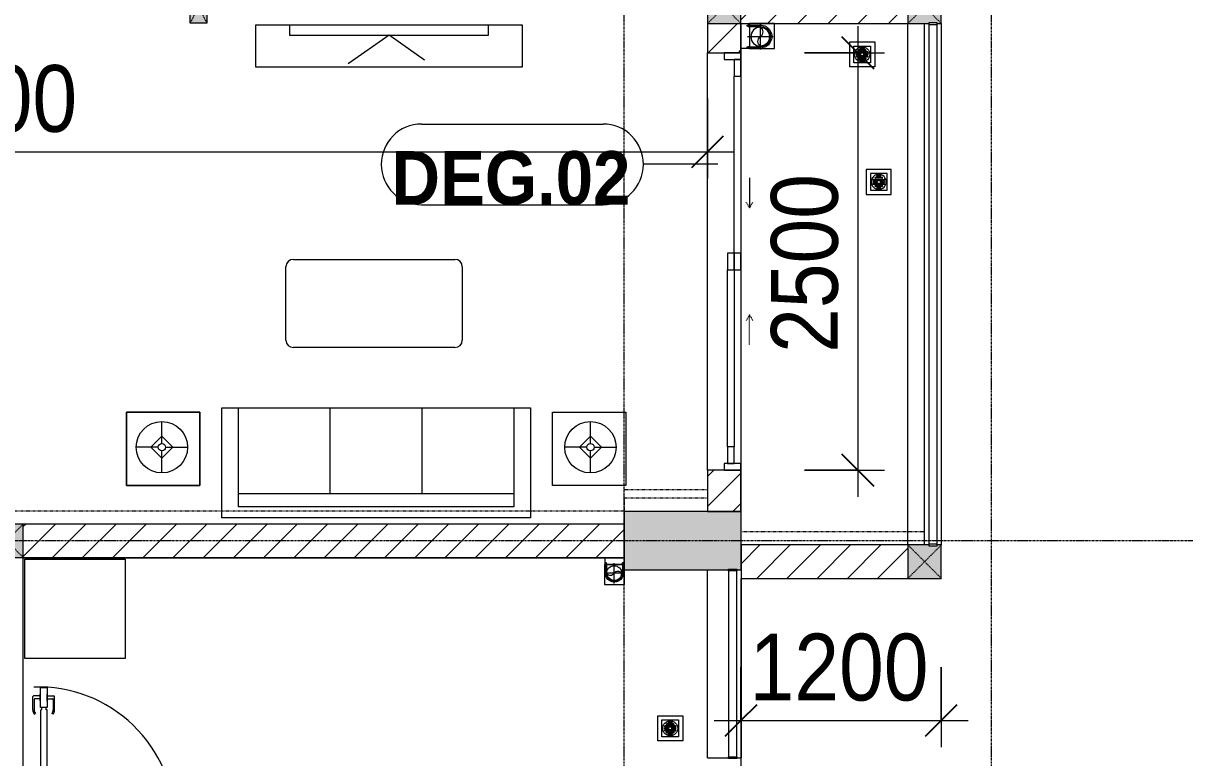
# Model space of a CAD drawing. Header units: millimetres. Extents: x 1591 to 240306, y -15958 to 82755.
# Drawn here: x 60154 to 67112, y 60437 to 64837 of the extents above; entities that cross this region are included whole.
import ezdxf

# ---------------------------------------------------------------- set-up
doc = ezdxf.new("R2010")
doc.units = ezdxf.units.MM
for name, pattern in [('Dash', [6, 3, -3]), ('Dash 1_8_', [6.35, 3.175, -3.175]), ('Grid Line', [22.225, 12.7, -3.175, 3.175, -3.175]), ('IMPORT-CENTER _2_', [40.64, 25.4, -5.08, 5.08, -5.08])]:
    doc.linetypes.add(name, pattern=pattern)
for name, color, linetype, lineweight in [('0-1', 7, 'Continuous', 5), ('A-ANNO-DIMS', 211, 'Continuous', 9), ('A-ANNO-DIMS-160', 211, 'Continuous', 9), ('A-AREA', 32, 'Dash 1_8_', 9), ('A-DETL-GENF-1', 9, 'Continuous', 9), ('A-DOOR', 31, 'Continuous', 9), ('A-DOOR-1', 254, 'Continuous', 9), ('A-DOOR-2', 9, 'Continuous', 9), ('A-DOOR-FRAM', 31, 'Continuous', 9), ('A-DOOR-HDLN', 31, 'Dash', 9), ('A-DOOR-IDEN', 31, 'Continuous', 9), ('A-FLOR-1', 250, 'Continuous', 9), ('A-FLOR-2', 9, 'Continuous', 9), ('A-FLOR-HRAL', 11, 'Continuous', 9), ('A-FLOR-HRAL-1', 254, 'Continuous', 9), ('A-FLOR-HRAL-2', 9, 'Continuous', 9), ('A-WALL', 113, 'Continuous', 9), ('A-WALL-2', 9, 'Continuous', 9), ('A-WALL-3', 113, 'Continuous', 18), ('A-WALL-PATT-2', 111, 'Continuous', 9), ('G-IMPT-1', 254, 'Continuous', 9), ('G-IMPT-2', 8, 'IMPORT-CENTER _2_', 9), ('G-IMPT-3', 8, 'Continuous', 9), ('I-FURN', 30, 'Continuous', 9), ('I-FURN-1', 254, 'Continuous', 9), ('M-EQPM', 50, 'Continuous', 9), ('M-EQPM-1', 254, 'Continuous', 9), ('S-COLS', 52, 'Continuous', 9), ('S-COLS-1', 52, 'Continuous', 5), ('S-COLS-2', 7, 'Continuous', 18), ('S-COLS-3', 254, 'Continuous', 9), ('S-COLS-4', 253, 'Continuous', 18), ('S-COLS-5', 52, 'Continuous', 18), ('S-COLS-HDLN', 52, 'Dash', 9), ('S-COLS-HDLN-1', 9, 'Dash', 9), ('S-GRID-1', 1, 'Grid Line', 9)]:
    doc.layers.add(name, color=color, linetype=linetype, lineweight=lineweight)
doc.styles.add('Arial_B_3', font='arialbd_0.ttf', dxfattribs={"width": 0.9, "height": 320})
doc.styles.add('UTM Avo', font='UTM Avo.ttf', dxfattribs={"width": 0.9, "height": 400})
doc.dimstyles.new('1_Dim_chi_tiet_2_5', dxfattribs={"dimscale": 304.8, "dimtxt": 399.720379, "dimasz": 0.629921, "dimexe": 0.524934, "dimexo": 0.0625, "dimgap": 0.052493, "dimtad": 1, "dimdec": 0, "dimrnd": 5, "dimzin": 0, "dimdsep": 46, "dimtxsty": 'UTM Avo', "dimblk1": 'OBLIQUE', "dimblk2": 'OBLIQUE', "dimsah": 1, "dimcen": 0.09, "dimdle": 0.524934, "dimazin": 0, "dimtfac": 1, "dimtdec": 4, "dimtix": 1, "dimtmove": 0, "dimatfit": 3, "dimfxl": 1.049869, "dimfxlon": 1, "dimtvp": 1, "dimtolj": 1, "dimtzin": 0, "dimarcsym": 2})
doc.dimstyles.new('1_Dim_chi_tiet_2_5_1', dxfattribs={"dimscale": 304.8, "dimtxt": 399.720379, "dimasz": 0.629921, "dimexe": 0.524934, "dimexo": 0.0625, "dimgap": 0.052493, "dimtad": 1, "dimdec": 0, "dimrnd": 5, "dimzin": 0, "dimdsep": 46, "dimtxsty": 'UTM Avo', "dimblk1": 'OBLIQUE', "dimblk2": 'OBLIQUE', "dimsah": 1, "dimcen": 0.09, "dimdle": 0.524934, "dimazin": 0, "dimtfac": 1, "dimtdec": 4, "dimtix": 1, "dimtmove": 0, "dimatfit": 3, "dimfxl": 1.049869, "dimfxlon": 1, "dimtvp": 1, "dimtolj": 1, "dimtzin": 0, "dimarcsym": 2})
pattern_1 = [(45, (11001.35, 0), (-90.50967, 90.50967), [])]

# ---------------------------------------------------------------- blocks, each defined once
blk = doc.blocks.new('NCV_TKTC_KET CAU_rvt-1-TKCS_MB TẦNG 3-4')
at = {"layer": 'S-COLS-1'}
blk.add_hatch(color=256, dxfattribs=at).paths.add_polyline_path([(53427.6, 61561.9), (53452.6, 61561.9), (53452.6, 61911.9), (52752.6, 61911.9), (52752.6, 61561.9), (53377.6, 61561.9), (53377.6, 61566.9), (53427.6, 61566.9)])
at = {"layer": 'A-FLOR-1'}
for p, q in [((53452.6, 61711.9), (53452.6, 64835.3)), ((49152.9, 60038.1), (49152.9, 61635.3)), ((49152.9, 61635.3), (52752.6, 61635.3)), ((53452.6, 60436.9), (53452.6, 61511.9))]:
    blk.add_line(p, q, dxfattribs=at)
at = {"layer": 'S-COLS-2'}
for p, q in [((52752.6, 61911.9), (52752.6, 61561.9)), ((53452.6, 61911.9), (52752.6, 61911.9)), ((53452.6, 61561.9), (53452.6, 61911.9)), ((52752.6, 61561.9), (53377.6, 61561.9)), ((53427.6, 61561.9), (53452.6, 61561.9))]:
    blk.add_line(p, q, dxfattribs=at)
blk = doc.blocks.new('LOBBY_SOFA_1 - LOBBY_SOFA_1-901197-TKCS_MB TẦNG 3-4')
at = {"layer": 'I-FURN'}
for p, q in [((-2128.3, 1548.5), (-1160.3, 1548.5)), ((-2172.3, 1064.5), (-2172.3, 1504.5)), ((-1116.3, 1504.5), (-1116.3, 1064.5)), ((-1160.3, 1020.5), (-2128.3, 1020.5)), ((-2688.2, 633.5), (-3128.2, 633.5)), ((-3128.2, 633.5), (-3128.2, 193.5)), ((-2688.2, 193.5), (-2688.2, 633.5)), ((-2556, 660), (-708, 660)), ((-2556, 0), (-2556, 660)), ((-2457, 66), (-2457, 660)), ((-1907, 143), (-1907, 660)), ((-1357, 143), (-1357, 660)), ((-807, 660), (-807, 66)), ((-708, 660), (-708, 0)), ((-575.9, 633.5), (-135.9, 633.5)), ((-575.9, 193.5), (-575.9, 633.5)), ((-135.9, 633.5), (-135.9, 193.5)), ((-2915.4, 445), (-2915.4, 577)), ((-348.6, 445), (-348.6, 577)), ((-2981.4, 423), (-2915.4, 489)), ((-2915.4, 489), (-2849.4, 423)), ((-348.6, 489), (-414.6, 423)), ((-282.6, 423), (-348.6, 489)), ((-2937.4, 423), (-3069.4, 423)), ((-2915.4, 357), (-2981.4, 423)), ((-2849.4, 423), (-2915.4, 357)), ((-2893.4, 423), (-2761.4, 423)), ((-370.6, 423), (-502.6, 423)), ((-414.6, 423), (-348.6, 357)), ((-348.6, 357), (-282.6, 423)), ((-326.6, 423), (-194.6, 423)), ((-2915.4, 269), (-2915.4, 401)), ((-348.6, 269), (-348.6, 401)), ((-3128.2, 193.5), (-2688.2, 193.5)), ((-807, 143), (-2457, 143)), ((-135.9, 193.5), (-575.9, 193.5)), ((-708, 0), (-2556, 0)), ((-807, 66), (-2457, 66))]:
    blk.add_line(p, q, dxfattribs=at)
for centre, radius in [((-2915.4, 423), 154), ((-348.6, 423), 154), ((-2915.4, 423), 22), ((-348.6, 423), 22)]:
    blk.add_circle(centre, radius, dxfattribs=at)
for centre, start, end in [((-2128.3, 1504.5), 90, 180), ((-1160.3, 1504.5), 0, 90), ((-2128.3, 1064.5), 180, 270), ((-1160.3, 1064.5), 270, 0)]:
    blk.add_arc(centre, 44, start, end, dxfattribs=at)
at = {"layer": 'I-FURN-1'}
for p, q in [((-2128.3, 1548.5), (-1160.3, 1548.5)), ((-2172.3, 1064.5), (-2172.3, 1504.5)), ((-1116.3, 1504.5), (-1116.3, 1064.5)), ((-1160.3, 1020.5), (-2128.3, 1020.5)), ((-3128.2, 633.5), (-2688.2, 633.5)), ((-3128.2, 193.5), (-3128.2, 633.5)), ((-2688.2, 633.5), (-2688.2, 193.5)), ((-2556, 660), (-708, 660)), ((-2556, 0), (-2556, 660)), ((-708, 660), (-708, 0)), ((-575.9, 633.5), (-135.9, 633.5)), ((-575.9, 193.5), (-575.9, 633.5)), ((-135.9, 633.5), (-135.9, 193.5)), ((-2688.2, 193.5), (-3128.2, 193.5)), ((-135.9, 193.5), (-575.9, 193.5)), ((-708, 0), (-2556, 0))]:
    blk.add_line(p, q, dxfattribs=at)
for centre, start, end in [((-2128.3, 1504.5), 90, 180), ((-1160.3, 1504.5), 0, 90), ((-2128.3, 1064.5), 180, 270), ((-1160.3, 1064.5), 270, 0)]:
    blk.add_arc(centre, 44, start, end, dxfattribs=at)
blk = doc.blocks.new('MAY GIAT - MAY GIAT_dwg-348053-TKCS_MB TẦNG 3-4')
at = {"layer": 'G-IMPT-1', "flags": 128}
blk.add_lwpolyline([(5, 596.6), (5, 2.3), (605, 2.3), (605, 596.6)], close=True, dxfattribs=at)
blk = doc.blocks.new('MAY GIAT - MAY GIAT-401071-TKCS_MB TẦNG 3-4')
at = {"layer": 'I-FURN-1'}
for p, q in [((5, -2.3), (605, -2.3)), ((5, -596.6), (5, -2.3)), ((605, -2.3), (605, -596.6)), ((605, -596.6), (5, -596.6))]:
    blk.add_line(p, q, dxfattribs=at)
at = {"extrusion": (0, 0, -1), "zscale": -1, "rotation": 180}
blk.add_blockref('MAY GIAT - MAY GIAT_dwg-348053-TKCS_MB TẦNG 3-4', (0, 0), dxfattribs=at)
blk = doc.blocks.new('THU NUOC - THU NUOC-461820-TKCS_MB TẦNG 3-4')
at = {"layer": 'M-EQPM-1'}
for p, q in [((-66.3, 70.6), (-66.3, -79.4)), ((83.7, 70.6), (-66.3, 70.6)), ((83.7, -79.4), (83.7, 70.6)), ((58.7, 45.6), (-41.3, 45.6)), ((-41.3, 45.6), (-41.3, -54.4)), ((-23.3, 10.8), (40.9, 10.8)), ((40.9, 4.8), (-23.3, 4.8)), ((-11, 23.3), (28.5, 23.3)), ((28.5, 17.3), (-11, 17.3)), ((-1.1, 35.6), (18.5, 35.6)), ((18.5, 29.6), (-1.1, 29.6)), ((58.7, -54.4), (58.7, 45.6)), ((-41.3, -54.4), (58.7, -54.4)), ((-23.3, -1.2), (0.7, -1.2)), ((0.7, -7.2), (-23.3, -7.2)), ((-23.3, -13.6), (40.9, -13.6)), ((40.9, -19.6), (-23.3, -19.6)), ((-11, -26.1), (28.5, -26.1)), ((28.5, -32.1), (-11, -32.1)), ((-1.1, -38.5), (18.5, -38.5)), ((18.5, -44.5), (-1.1, -44.5)), ((0.7, -1.2), (0.7, -7.2)), ((16.7, -1.2), (40.9, -1.2)), ((16.7, -7.2), (16.7, -1.2)), ((40.9, -7.2), (16.7, -7.2)), ((-66.3, -79.4), (83.7, -79.4))]:
    blk.add_line(p, q, dxfattribs=at)
for centre, radius, start, end in [((8.7, -4.4), 45, 0, 180), ((8.7, -4.4), 45, 0, 180), ((-23.3, 7.8), 3, 90, 270), ((-11, 20.3), 3, 90, 270), ((-1.1, 32.6), 3, 90, 270), ((18.5, 32.6), 3, 270, 90), ((28.5, 20.3), 3, 270, 90), ((40.9, 7.8), 3, 270, 90), ((8.7, -4.4), 45, 180, 360), ((8.7, -4.4), 45, 180, 360), ((-23.3, -4.2), 3, 90, 270), ((-23.3, -16.6), 3, 90, 270), ((-11, -29.1), 3, 90, 270), ((-1.1, -41.5), 3, 90, 270), ((18.5, -41.5), 3, 270, 90), ((28.5, -29.1), 3, 270, 90), ((40.9, -4.2), 3, 270, 90), ((40.9, -16.6), 3, 270, 90)]:
    blk.add_arc(centre, radius, start, end, dxfattribs=at)
blk = doc.blocks.new('Railing - 50 x 10mm-901205-TKCS_MB TẦNG 3-4')
at = {"layer": 'A-FLOR-HRAL-2'}
for p, q in [((25, 5), (-25, 5)), ((-25, 5), (-25, -5)), ((25, -5), (25, 5)), ((-25, -5), (25, -5))]:
    blk.add_line(p, q, dxfattribs=at)
blk = doc.blocks.new('Railing - Railing-883275-TKCS_MB TẦNG 3-4')
at = {"layer": 'A-FLOR-HRAL-2'}
for p, q in [((30469.2, 52296.2), (30469.2, 51181.2)), ((30519.2, 51181.2), (30519.2, 52296.2))]:
    blk.add_line(p, q, dxfattribs=at)
at = {"extrusion": (0, 0, -1), "zscale": -1}
for p in [(-30494.2, 52301.2), (-30494.2, 51176.2)]:
    blk.add_blockref('Railing - 50 x 10mm-901205-TKCS_MB TẦNG 3-4', p, dxfattribs=at)
blk = doc.blocks.new('G1_SOF - BO TRU - 100x200-746114-TKCS_MB TẦNG 3-4')
at = {"layer": 'S-COLS'}
blk.add_hatch(color=256, dxfattribs=at).paths.add_polyline_path([(50, -100), (50, 100), (-50, 100), (-50, -100)])
at = {"layer": 'S-COLS-4'}
for p, q in [((-50, 100), (50, 100)), ((-50, -100), (-50, 100)), ((50, 100), (50, -100)), ((50, -100), (-50, -100))]:
    blk.add_line(p, q, dxfattribs=at)
at = {"layer": 'S-COLS-HDLN-1'}
for p, q in [((50, -100), (-50, 100)), ((-50, -100), (50, 100))]:
    blk.add_line(p, q, dxfattribs=at)
blk = doc.blocks.new('RES_BAN AN - RES_BAN AN-901223-TKCS_MB TẦNG 3-4')
at = {"layer": 'I-FURN-1'}
for p, q in [((1600, 0), (0, 0)), ((0, 0), (0, -250)), ((1600, -250), (1600, 0)), ((0, -250), (1600, -250))]:
    blk.add_line(p, q, dxfattribs=at)
blk = doc.blocks.new('KE TIVI-2 - KE TIVI-2-885819-TKCS_MB TẦNG 3-4')
at = {"layer": 'I-FURN-1'}
for p, q in [((-595.6, 0), (-595.6, -60)), ((595.6, 0), (-595.6, 0)), ((-595.6, -60), (595.6, -60)), ((0, -60), (-245.7, -232.1)), ((213, -209.1), (0, -60)), ((595.6, -60), (595.6, 0))]:
    blk.add_line(p, q, dxfattribs=at)
blk = doc.blocks.new('DOOR_CW_01 CANH MO-PANEL KINH - DIG_01-900x2200-CỬA NHÔM KÍNH-901226-TKCS_MB TẦNG 3-4')
at = {"layer": 'A-DETL-GENF-1'}
for p, q in [((-397, 872), (-357, 872)), ((-397, 752), (-397, 872)), ((-357, 872), (-357, 752)), ((-442, 737), (-442, 816.5)), ((-399, 820.5), (-438, 820.5)), ((-434, 799.5), (-434, 737)), ((-399, 803.5), (-430, 803.5)), ((-399, 831.8), (-397, 831.8)), ((-399, 792.2), (-399, 831.8)), ((-397, 792.2), (-399, 792.2)), ((-397, 792.2), (-397, 831.8)), ((-357, 792.2), (-357, 831.8)), ((-355, 831.8), (-357, 831.8)), ((-357, 792.2), (-355, 792.2)), ((-355, 792.2), (-355, 831.8)), ((-355, 820.5), (-316, 820.5)), ((-355, 803.5), (-324, 803.5)), ((-320, 799.5), (-320, 737)), ((-312, 737), (-312, 816.5)), ((-433.9, 711.2), (-427.3, 715.8)), ((-357, 752), (-397, 752)), ((-397, 738), (-391, 738)), ((-397, 738), (-397, 196)), ((-363, 752), (-391, 752)), ((-391, 752), (-391, 738)), ((-363, 738), (-363, 752)), ((-357, 738), (-363, 738)), ((-357, 196), (-357, 738)), ((-320.1, 711.2), (-326.7, 715.8)), ((-397, 196), (-391, 196)), ((-357, 182), (-397, 182)), ((-397, 182), (-397, 62)), ((-391, 196), (-391, 182)), ((-391, 182), (-363, 182)), ((-357, 196), (-363, 196)), ((-363, 182), (-363, 196)), ((-357, 62), (-357, 182)), ((-397, 62), (-357, 62))]:
    blk.add_line(p, q, dxfattribs=at)
blk.add_circle((-407, 60), 10, dxfattribs=at)
for centre, radius, start, end in [((-407, 60), 814, 360, 92), ((-438, 816.5), 4, 90, 180), ((-430, 799.5), 4, 90, 180), ((-324, 799.5), 4, 360, 90), ((-316, 816.5), 4, 0, 90), ((-397, 737), 45, 180, 215), ((-397, 737), 37, 180, 215), ((-357, 737), 37, 325, 0), ((-357, 737), 45, 325, 0)]:
    blk.add_arc(centre, radius, start, end, dxfattribs=at)
at = {"layer": 'A-DOOR-2'}
for p, q in [((-410, 50), (-450, 50)), ((-450, 50), (-450, -50)), ((-410, 0), (-410, 50)), ((-400, 0), (-410, 0)), ((-407, 50), (-382, 50)), ((-400, -50), (-400, 0)), ((410, 0), (400, 0)), ((400, 0), (400, -50)), ((450, 50), (410, 50)), ((410, 50), (410, 0)), ((450, -50), (450, 50)), ((-450, -50), (-400, -50)), ((400, -50), (450, -50))]:
    blk.add_line(p, q, dxfattribs=at)
blk = doc.blocks.new('NCV_TKTC_TANG 3 - 4_rvt-2-TKCS_MB TẦNG 3-4')
at = {"layer": 'A-FLOR-2'}
for p, q in [((54452.6, 61711.9), (54452.6, 64835.3)), ((53252.6, 62160.3), (53252.6, 64660.3))]:
    blk.add_line(p, q, dxfattribs=at)
at = {"layer": 'A-WALL-2'}
for p, q in [((53252.6, 60437.3), (53252.6, 61561.9)), ((53452.6, 61561.9), (53452.6, 60437.3)), ((53252.6, 60437.3), (53377.6, 60437.3)), ((53427.6, 60437.3), (53452.6, 60437.3))]:
    blk.add_line(p, q, dxfattribs=at)
at = {"layer": 'A-DOOR-1'}
blk.add_blockref('DOOR_CW_01 CANH MO-PANEL KINH - DIG_01-900x2200-CỬA NHÔM KÍNH-901226-TKCS_MB TẦNG 3-4', (49652.6, 59986.9), dxfattribs=at)
at = {"layer": 'A-FLOR-HRAL-1'}
blk.add_blockref('Railing - Railing-883275-TKCS_MB TẦNG 3-4', (22908.5, 9260.7), dxfattribs=at)
at = {"layer": 'I-FURN-1'}
for name, p in [('RES_BAN AN - RES_BAN AN-901223-TKCS_MB TẦNG 3-4', (50544.3, 64824.9)), ('KE TIVI-2 - KE TIVI-2-885819-TKCS_MB TẦNG 3-4', (51344.3, 64824.9)), ('LOBBY_SOFA_1 - LOBBY_SOFA_1-901197-TKCS_MB TẦNG 3-4', (52899.1, 61874.1))]:
    blk.add_blockref(name, p, dxfattribs=at)
at = {"layer": 'I-FURN-1', "rotation": 180}
blk.add_blockref('MAY GIAT - MAY GIAT-401071-TKCS_MB TẦNG 3-4', (49767.5, 61030.3), dxfattribs=at)
at = {"layer": 'M-EQPM-1', "rotation": 180}
blk.add_blockref('THU NUOC - THU NUOC-461820-TKCS_MB TẦNG 3-4', (54286.4, 63882.2), dxfattribs=at)
at = {"layer": 'S-COLS-3', "rotation": 180}
blk.add_blockref('G1_SOF - BO TRU - 100x200-746114-TKCS_MB TẦNG 3-4', (50202.6, 64936.9), dxfattribs=at)
blk = doc.blocks.new('DEG_02-DEG_03 - DEG_02-2500x2400mm-CỬA ĐI 02 CÁNH TRƯỢT-625766-TKCS_MB TẦNG 3-4')
at = {"layer": 'A-DOOR'}
for p, q in [((-1110, 100), (-1210, 100)), ((-1210, 100), (-1210, 60)), ((-1110, 60), (-1110, 100)), ((-1110, 100), (-50, 100)), ((50, 100), (-50, 100)), ((-50, 100), (-50, 60)), ((50, 60), (50, 100)), ((-1210, 60), (-1110, 60)), ((-50, 60), (-1110, 60)), ((50, 60), (-50, 60)), ((-50, 60), (-50, 20)), ((-50, 60), (50, 60)), ((-50, 20), (50, 20)), ((50, 20), (50, 60)), ((50, 60), (1110, 60)), ((1110, 20), (50, 20)), ((1210, 60), (1110, 60)), ((1110, 60), (1110, 20)), ((1110, 20), (1210, 20)), ((1210, 20), (1210, 60))]:
    blk.add_line(p, q, dxfattribs=at)
at = {"layer": 'A-DOOR-FRAM'}
for p, q in [((-1210, 100), (-1250, 100)), ((-1250, 100), (-1250, 0)), ((-1210, 0), (-1210, 100)), ((1250, 100), (1210, 100)), ((1210, 100), (1210, 0)), ((1250, 0), (1250, 100)), ((-1250, 0), (-1210, 0)), ((1210, 0), (1250, 0))]:
    blk.add_line(p, q, dxfattribs=at)
at = {"layer": 'A-DOOR-HDLN'}
for p, q in [((-500.4, 151.1), (-320.4, 151.1)), ((-320.4, 151.1), (-355, 171.1)), ((-320.4, 151.1), (-355, 131.1)), ((320.4, 151.1), (355, 171.1)), ((320.4, 151.1), (355, 131.1)), ((500.4, 151.1), (320.4, 151.1))]:
    blk.add_line(p, q, dxfattribs=at)
blk = doc.blocks.new('Railing - 50 x 10mm-1251311-TKCS_MB TẦNG 3-4')
at = {"layer": 'A-FLOR-HRAL'}
for p, q in [((25, 5), (-25, 5)), ((-25, 5), (-25, -5)), ((25, -5), (25, 5)), ((-25, -5), (25, -5))]:
    blk.add_line(p, q, dxfattribs=at)
blk = doc.blocks.new('Railing - Railing-2750146-TKCS_MB TẦNG 3-4')
at = {"layer": 'A-FLOR-HRAL'}
for p, q in [((54578.6, 64830.3), (54578.6, 61716.9)), ((54628.6, 61716.9), (54628.6, 64830.3))]:
    blk.add_line(p, q, dxfattribs=at)
for p in [(54603.6, 64835.3), (54603.6, 61711.9)]:
    blk.add_blockref('Railing - 50 x 10mm-1251311-TKCS_MB TẦNG 3-4', p)
blk = doc.blocks.new('G1_SOF - BO TRU - 200x200-3054293-TKCS_MB TẦNG 3-4')
at = {"layer": 'S-COLS'}
blk.add_hatch(color=256, dxfattribs=at).paths.add_polyline_path([(100, -100), (100, 100), (-100, 100), (-100, -100)])
at = {"layer": 'S-COLS-5'}
for p, q in [((100, 100), (-100, 100)), ((-100, 100), (-100, -100)), ((100, -100), (100, 100)), ((-100, -100), (100, -100))]:
    blk.add_line(p, q, dxfattribs=at)
at = {"layer": 'S-COLS-HDLN'}
for p, q in [((100, 100), (-100, -100)), ((-100, 100), (100, -100))]:
    blk.add_line(p, q, dxfattribs=at)
blk = doc.blocks.new('G1_SOF - BO TRU - 200x200-V27-TKCS_MB TẦNG 3-4')
at = {"layer": 'S-COLS'}
blk.add_hatch(color=256, dxfattribs=at).paths.add_polyline_path([(76, -100), (100, -100), (100, 100), (76, 100), (76, 95), (26, 95), (26, 100), (-100, 100), (-100, -100), (26, -100)])
at = {"layer": 'S-COLS-5'}
for p, q in [((26, 100), (-100, 100)), ((-100, 100), (-100, -100)), ((100, 100), (76, 100)), ((100, -100), (100, 100)), ((-100, -100), (100, -100))]:
    blk.add_line(p, q, dxfattribs=at)
at = {"layer": 'S-COLS-HDLN'}
for p, q in [((100, 100), (-100, -100)), ((-100, 100), (100, -100))]:
    blk.add_line(p, q, dxfattribs=at)
blk = doc.blocks.new('G1_SOF - BO TRU - 200x200-V28-TKCS_MB TẦNG 3-4')
at = {"layer": 'S-COLS'}
blk.add_hatch(color=256, dxfattribs=at).paths.add_polyline_path([(100, -100), (100, 100), (-100, 100), (-100, -100), (26, -100), (26, -92.9), (76, -92.9), (76, -100)])
at = {"layer": 'S-COLS-5'}
for p, q in [((100, 100), (-100, 100)), ((-100, 100), (-100, -100)), ((100, -100), (100, 100)), ((-100, -100), (26, -100)), ((76, -100), (100, -100))]:
    blk.add_line(p, q, dxfattribs=at)
at = {"layer": 'S-COLS-HDLN'}
for p, q in [((100, 100), (-100, -100)), ((-100, 100), (100, -100))]:
    blk.add_line(p, q, dxfattribs=at)
blk = doc.blocks.new('TKTC_XREF_251221_MB TANG 2-7 - TKTC_XREF_260130_MB TANG 2-5_dwg_THU NUOC - THU NUOC-444531-TKCS_MB TẦNG 1-4746810-TKCS_MB TẦNG 3-4')
at = {"layer": 'G-IMPT-3'}
for p, q in [((-23.3, 10.8), (40.9, 10.8)), ((40.9, 4.8), (-23.3, 4.8)), ((-11, 23.3), (28.5, 23.3)), ((28.5, 17.3), (-11, 17.3)), ((-1.1, 35.6), (18.5, 35.6)), ((18.5, 29.6), (-1.1, 29.6)), ((-23.3, -13.6), (40.9, -13.6)), ((40.9, -19.6), (-23.3, -19.6)), ((-11, -26.1), (28.5, -26.1)), ((28.5, -32.1), (-11, -32.1)), ((-1.1, -38.5), (18.5, -38.5)), ((18.5, -44.5), (-1.1, -44.5))]:
    blk.add_line(p, q, dxfattribs=at)
at = {"layer": 'G-IMPT-3', "flags": 128}
for points in [[(83.7, -79.4), (83.7, 70.6), (-66.3, 70.6), (-66.3, -79.4)], [(58.7, -54.4), (58.7, 45.6), (-41.3, 45.6), (-41.3, -54.4)]]:
    blk.add_lwpolyline(points, close=True, dxfattribs=at)
for points in [[(-23.3, -1.2), (0.7, -1.2), (0.7, -7.2), (-23.3, -7.2)], [(40.9, -7.2), (16.7, -7.2), (16.7, -1.2), (40.9, -1.2)]]:
    blk.add_lwpolyline(points, dxfattribs=at)
at = {"layer": 'G-IMPT-3'}
for centre, radius, start, end in [((8.7, -4.4), 45, 360, 180), ((8.7, -4.4), 45, 360, 180), ((-23.3, 7.8), 3, 90, 270), ((-11, 20.3), 3, 90, 270), ((-1.1, 32.6), 3, 90, 270), ((18.5, 32.6), 3, 270, 90), ((28.5, 20.3), 3, 270, 90), ((40.9, 7.8), 3, 270, 90), ((8.7, -4.4), 45, 180, 360), ((8.7, -4.4), 45, 180, 360), ((-23.3, -4.2), 3, 90, 270), ((-23.3, -16.6), 3, 90, 270), ((-11, -29.1), 3, 90, 270), ((-1.1, -41.5), 3, 90, 270), ((18.5, -41.5), 3, 270, 90), ((28.5, -29.1), 3, 270, 90), ((40.9, -4.2), 3, 270, 90), ((40.9, -16.6), 3, 270, 90)]:
    blk.add_arc(centre, radius, start, end, dxfattribs=at)
blk = doc.blocks.new('TKTC_XREF_251221_MB TANG 2-7 - TKTC_XREF_260130_MB TANG 2-5_dwg_$cc-4746798-TKCS_MB TẦNG 3-4')
at = {"layer": 'G-IMPT-2'}
for p, q in [((-0.673, 0), (0.673, 0)), ((0, -0.673), (0, 0.673))]:
    blk.add_line(p, q, dxfattribs=at)
at = {"layer": 'M-EQPM'}
blk.add_circle((0, 0), 0.5, dxfattribs=at)
for centre, radius, start, end in [((0, 0), 0.5, 90, 270), ((0.188, 0.25), 0.313, 126.8699, 233.1301), ((-0.188, -0.25), 0.313, 306.8699, 53.1301)]:
    blk.add_arc(centre, radius, start, end, dxfattribs=at)
blk = doc.blocks.new('TKTC_XREF_251221_MB TANG 2-7 - TKTC_XREF_260130_MB TANG 2-5_dwg_CUM U_DN100-4746799-TKCS_MB TẦNG 3-4')
at = {"layer": 'G-IMPT-3'}
blk.add_hatch(color=256, dxfattribs=at).paths.add_polyline_path([(0, 61), (15.8, 58.9), (30.5, 52.8), (43.1, 43.1), (52.8, 30.5), (58.9, 15.8), (61, 0), (58.9, -15.8), (52.8, -30.5), (43.1, -43.1), (30.5, -52.8), (15.8, -58.9), (0, -61), (0, -57), (14.8, -55.1), (28.5, -49.4), (40.3, -40.3), (49.4, -28.5), (55.1, -14.8), (57, 0), (55.1, 14.8), (49.4, 28.5), (40.3, 40.3), (28.5, 49.4), (14.8, 55.1), (0, 57)])
for p, q in [((-79.1, 66.6), (-79.1, 63.4)), ((-76.6, 66.6), (-76.6, 63.4)), ((-74.6, 66.6), (-74.6, 63.4)), ((-72.7, 69.3), (-72.7, 60.7)), ((-66.9, 67.9), (-71.7, 67.9)), ((-66.9, 62.1), (-71.7, 62.1)), ((-65, 69), (0, 69)), ((-79.1, -63.4), (-79.1, -66.6)), ((-76.6, -63.4), (-76.6, -66.6)), ((-74.6, -63.4), (-74.6, -66.6)), ((-72.7, -60.7), (-72.7, -69.3)), ((-66.9, -62.1), (-71.7, -62.1)), ((-66.9, -67.9), (-71.7, -67.9)), ((-65, -69), (0, -69))]:
    blk.add_line(p, q, dxfattribs=at)
at = {"layer": 'G-IMPT-3', "flags": 128}
for points in [[(-71.7, 59.2), (-66.9, 59.2), (-66.9, 70.8), (-71.7, 70.8)], [(-66.9, 70.8), (-66.9, 72.7), (-65, 72.7), (-65, 57.3), (-66.9, 57.3), (-66.9, 59.2)], [(-72.7, 67.6), (-78.1, 67.6), (-78.1, 62.4), (-72.7, 62.4)], [(-65, 61), (0, 61), (0, 57)], [(-72.7, -62.4), (-78.1, -62.4), (-78.1, -67.6), (-72.7, -67.6)], [(-71.7, -70.8), (-66.9, -70.8), (-66.9, -59.2), (-71.7, -59.2)], [(-66.9, -59.2), (-66.9, -57.3), (-65, -57.3), (-65, -72.7), (-66.9, -72.7), (-66.9, -70.8)], [(-65, -61), (0, -61), (0, -57)]]:
    blk.add_lwpolyline(points, dxfattribs=at)
at = {"layer": 'G-IMPT-3'}
for centre, radius, start, end in [((-71.1, 69.3), 1.56, 112.61986, 247.38014), ((-78.1, 66.6), 0.96, 90, 180), ((-78.1, 63.4), 0.96, 180, 270), ((-67.9, 65), 4.8, 143.1301, 216.8699), ((-71.1, 60.7), 1.56, 112.61986, 247.38014), ((0, 0), 69, 270, 90), ((0, 0), 61, 270, 90), ((0, 0), 57, 270, 90), ((-78.1, -63.4), 0.96, 90, 180), ((-78.1, -66.6), 0.96, 180, 270), ((-71.1, -60.7), 1.56, 112.61986, 247.38014), ((-67.9, -65), 4.8, 143.1301, 216.8699), ((-71.1, -69.3), 1.56, 112.61986, 247.38014)]:
    blk.add_arc(centre, radius, start, end, dxfattribs=at)
blk = doc.blocks.new('TKTC_XREF_251221_MB TANG 2-7 - TKTC_XREF_260130_MB TANG 2-5_dwg_$cc-4746805-TKCS_MB TẦNG 3-4')
at = {"layer": 'G-IMPT-2'}
for p, q in [((0, -0.673), (0, 0.673)), ((-0.673, 0), (0.673, 0))]:
    blk.add_line(p, q, dxfattribs=at)
at = {"layer": 'M-EQPM'}
blk.add_circle((0, 0), 0.5, dxfattribs=at)
for centre, radius, start, end in [((0, 0), 0.5, 90, 270), ((0.188, 0.25), 0.313, 126.8699, 233.1301), ((-0.188, -0.25), 0.313, 306.8699, 53.1301)]:
    blk.add_arc(centre, radius, start, end, dxfattribs=at)
blk = doc.blocks.new('TKTC_XREF_251221_MB TANG 2-7 - TKTC_XREF_251221_MB TANG 2-7-2039446-TKCS_MB TẦNG 3-4')
at = {"layer": 'M-EQPM'}
for p, q in [((19801.1, 47448), (19801.1, 47598.4)), ((19809.9, 47598.4), (19850.9, 47598.1)), ((19850.9, 47598.1), (19850.9, 47447.7)), ((19851, 47598.3), (19851, 47447.9)), ((20000.7, 47598.3), (19851, 47598.3)), ((20000.7, 47447.9), (20000.7, 47598.3)), ((19850.9, 47447.7), (19801.1, 47448)), ((19851, 47447.9), (20000.7, 47447.9)), ((18984.2, 44398.4), (18984.2, 44358.4)), ((19100, 44398.4), (18984.2, 44398.4)), ((18982.4, 44358.4), (18982.4, 44238.4)), ((18984.2, 44358.4), (19100, 44358.4)), ((19100, 44358.4), (18984.2, 44358.4)), ((19102, 44238.4), (19102, 44325)), ((19800.1, 39598.4), (19800.1, 44275)), ((18982.4, 44238.4), (19102, 44238.4))]:
    blk.add_line(p, q, dxfattribs=at)
at = {"extrusion": (0, 0, -1)}
for name, p, xscale, yscale, zscale, rotation in [('TKTC_XREF_251221_MB TANG 2-7 - TKTC_XREF_260130_MB TANG 2-5_dwg_$cc-4746805-TKCS_MB TẦNG 3-4', (-19915.9, 47519.4), 113.7150000000073, 113.7150000000073, -113.7150000000073, 359.9990086636432), ('TKTC_XREF_251221_MB TANG 2-7 - TKTC_XREF_260130_MB TANG 2-5_dwg_CUM U_DN100-4746799-TKCS_MB TẦNG 3-4', (-19915.9, 47520.3), 0.9975000000000006, 0.9975000000000006, -0.9975000000000006, 180.000991338195), ('TKTC_XREF_251221_MB TANG 2-7 - TKTC_XREF_260130_MB TANG 2-5_dwg_CUM U_DN100-4746799-TKCS_MB TẦNG 3-4', (-19041.8, 44307.1), 0.7894736842105242, 0.7894736842105242, -0.7894736842105242, 269.9999999984439)]:
    blk.add_blockref(name, p, dxfattribs=dict(at, xscale=xscale, yscale=yscale, zscale=zscale, rotation=rotation))
at = {"extrusion": (0, 0, -1), "zscale": -1}
for p in [(-20534.8, 47417.8), (-19384.7, 43380.9)]:
    blk.add_blockref('TKTC_XREF_251221_MB TANG 2-7 - TKTC_XREF_260130_MB TANG 2-5_dwg_THU NUOC - THU NUOC-444531-TKCS_MB TẦNG 1-4746810-TKCS_MB TẦNG 3-4', p, dxfattribs=at)
at = {"xscale": 90.00000000005122, "yscale": 90.00000000005122, "zscale": 90.00000000005122, "rotation": 90.37402677993775}
blk.add_blockref('TKTC_XREF_251221_MB TANG 2-7 - TKTC_XREF_260130_MB TANG 2-5_dwg_$cc-4746798-TKCS_MB TẦNG 3-4', (19040, 44305.5), dxfattribs=at)
blk = doc.blocks.new('DIMBLOCK108-TKCS_MB TẦNG 3-4')
at = {"layer": 'A-ANNO-DIMS-160'}
for p, q in [((65153.4, 64820.3), (65153.4, 62000.3)), ((64833.4, 64660.3), (65313.4, 64660.3)), ((65153.4, 64660.3), (64833.4, 64660.3)), ((64833.4, 62160.3), (65313.4, 62160.3)), ((65153.4, 62160.3), (64833.4, 62160.3))]:
    blk.add_line(p, q, dxfattribs=at)
at = {"layer": 'A-ANNO-DIMS-160', "lineweight": 25}
for p, q in [((65153.4, 64660.3), (65057.4, 64756.3)), ((65153.4, 64660.3), (65249.4, 64564.3)), ((65153.4, 62160.3), (65057.4, 62256.3)), ((65153.4, 62160.3), (65249.4, 62064.3))]:
    blk.add_line(p, q, dxfattribs=at)
at = {"layer": 'A-ANNO-DIMS-160', "color": 0, "insert": (64633.8, 62862.5), "char_height": 400, "width": 1314.636, "attachment_point": 1, "rotation": 90, "line_spacing_factor": 1.110334, "style": 'UTM Avo'}
blk.add_mtext('2500', dxfattribs=at)
blk = doc.blocks.new('_Oblique')
at = {"color": 0, "linetype": 'ByBlock', "lineweight": -2}
blk.add_line((-0.5, -0.5), (0.5, 0.5), dxfattribs=at)
blk = doc.blocks.new('DIMBLOCK221-TKCS_MB TẦNG 3-4')
at = {"layer": 'A-ANNO-DIMS-160'}
for p, q in [((65153.4, 64820.3), (65153.4, 62000.3)), ((64833.4, 64660.3), (65313.4, 64660.3)), ((65153.4, 64660.3), (64833.4, 64660.3)), ((64833.4, 62160.3), (65313.4, 62160.3)), ((65153.4, 62160.3), (64833.4, 62160.3))]:
    blk.add_line(p, q, dxfattribs=at)
at = {"layer": 'A-ANNO-DIMS-160', "lineweight": 25}
for p, q in [((65153.4, 64660.3), (65057.4, 64756.3)), ((65153.4, 64660.3), (65249.4, 64564.3)), ((65153.4, 62160.3), (65057.4, 62256.3)), ((65153.4, 62160.3), (65249.4, 62064.3))]:
    blk.add_line(p, q, dxfattribs=at)
at = {"layer": 'A-ANNO-DIMS-160', "color": 0, "insert": (64633.8, 62862.5), "char_height": 400, "width": 1314.636, "attachment_point": 1, "rotation": 90, "line_spacing_factor": 1.110334, "style": 'UTM Avo'}
blk.add_mtext('2500', dxfattribs=at)
blk = doc.blocks.new('STN_Door Tag - STN_Door Tag-1788670-TKCS_MB TẦNG 3-4')
at = {"layer": 'A-DOOR-IDEN'}
for p, q in [((-3.37, 1.495), (3.431, 1.495)), ((-3.37, -1.524), (3.431, -1.524))]:
    blk.add_line(p, q, dxfattribs=at)
for centre, start, end in [((-3.37, -0.015), 90, 270), ((3.431, -0.015), 270, 90)]:
    blk.add_arc(centre, 1.509, start, end, dxfattribs=at)
blk = doc.blocks.new('DIMBLOCK333-TKCS_MB TẦNG 3-4')
at = {"layer": 'A-ANNO-DIMS-160'}
for p, q in [((55653.9, 64386.7), (55653.9, 63906.7)), ((55653.9, 64066.7), (55653.9, 64386.7)), ((64253.9, 64386.7), (64253.9, 63906.7)), ((64253.9, 64066.7), (64253.9, 64386.7)), ((55493.9, 64066.7), (64413.9, 64066.7))]:
    blk.add_line(p, q, dxfattribs=at)
at = {"layer": 'A-ANNO-DIMS-160', "lineweight": 25}
for p, q in [((55653.9, 64066.7), (55749.9, 64162.7)), ((64253.9, 64066.7), (64349.9, 64162.7)), ((55653.9, 64066.7), (55557.9, 63970.7)), ((64253.9, 64066.7), (64157.9, 63970.7))]:
    blk.add_line(p, q, dxfattribs=at)
at = {"layer": 'A-ANNO-DIMS-160', "color": 0, "insert": (59406.1, 64586.3), "char_height": 400, "width": 1314.636, "attachment_point": 1, "line_spacing_factor": 1.110334, "style": 'UTM Avo'}
blk.add_mtext('8600', dxfattribs=at)
blk = doc.blocks.new('DIMBLOCK401-TKCS_MB TẦNG 3-4')
at = {"layer": 'A-ANNO-DIMS-160'}
for p, q in [((64453.9, 60980.8), (64453.9, 60500.8)), ((64453.9, 60660.8), (64453.9, 60980.8)), ((65653.9, 60980.8), (65653.9, 60500.8)), ((65653.9, 60660.8), (65653.9, 60980.8)), ((64293.9, 60660.8), (65813.9, 60660.8))]:
    blk.add_line(p, q, dxfattribs=at)
at = {"layer": 'A-ANNO-DIMS-160', "lineweight": 25}
for p, q in [((64453.9, 60660.8), (64549.9, 60756.8)), ((65653.9, 60660.8), (65749.9, 60756.8)), ((64453.9, 60660.8), (64357.9, 60564.8)), ((65653.9, 60660.8), (65557.9, 60564.8))]:
    blk.add_line(p, q, dxfattribs=at)
at = {"layer": 'A-ANNO-DIMS-160', "color": 0, "insert": (64506.1, 61180.4), "char_height": 400, "width": 1314.636, "attachment_point": 1, "line_spacing_factor": 1.110334, "style": 'UTM Avo'}
blk.add_mtext('1200', dxfattribs=at)

msp = doc.modelspace()

# ---------------------------------------------------------------- hatches: boundary and pattern name
at = {"layer": 'A-WALL-PATT-2'}
h = msp.add_hatch(dxfattribs=at)
h.set_pattern_fill('FP_1', color=256, style=0, pattern_type=2)
h.set_pattern_definition(pattern_1)
h.paths.add_polyline_path([(64698, 64835.3), (65453.9, 64835.3), (65453.9, 65035.3), (64453.9, 65035.3), (64453.9, 64835.3)])
h = msp.add_hatch(dxfattribs=at)
h.set_pattern_fill('FP_1', color=256, style=0, pattern_type=2)
h.set_pattern_definition(pattern_1)
h.paths.add_polyline_path([(64453.9, 61911.9), (64453.9, 62160.3), (64253.9, 62160.3), (64253.9, 61911.9)])
h.paths.add_polyline_path([(64253.9, 64660.3), (64453.9, 64660.3), (64453.9, 64835.3), (64253.9, 64835.3)])
h = msp.add_hatch(dxfattribs=at)
h.set_pattern_fill('FP_1', color=256, style=0, pattern_type=2)
h.set_pattern_definition(pattern_1)
h.paths.add_polyline_path([(63753.9, 61636.9), (63753.9, 61836.9), (60154.3, 61836.9), (60154.3, 61636.9), (62280, 61636.9)])
h.paths.add_polyline_path([(59954.3, 61636.9), (59954.3, 61836.9), (56754, 61836.9), (56754, 61636.9), (59056, 61636.9)])
h = msp.add_hatch(dxfattribs=at)
h.set_pattern_fill('FP_1', color=256, style=0, pattern_type=2)
h.set_pattern_definition(pattern_1)
h.paths.add_polyline_path([(65453.9, 61511.9), (65453.9, 61711.9), (64454, 61711.7), (64454, 61511.9)])

# ---------------------------------------------------------------- linework, layer by layer
at = {"layer": 'A-AREA'}
for p, q in [((63753.9, 62043.4), (64253.9, 62043.4)), ((63754, 61993.4), (64253.9, 61993.4)), ((63754, 61993.4), (63754, 61916.8)), ((59447.7, 61916.8), (61344.4, 61916.8)), ((61344.4, 61916.8), (63192.4, 61916.8)), ((63192.4, 61916.8), (63753.9, 61916.8)), ((64454, 61793.4), (65553.9, 61793.4))]:
    msp.add_line(p, q, dxfattribs=at)
at = {"layer": 'A-DOOR-IDEN'}
msp.add_line((64315.8, 63993.3), (63869.6, 63993.3), dxfattribs=at)
at = {"layer": 'A-WALL'}
for p, q in [((65553.9, 61711.9), (65553.9, 64835.3)), ((65653.9, 64835.3), (65653.9, 61711.9)), ((64253.9, 62160.3), (64253.9, 64660.3)), ((64453.9, 63360.3), (64453.9, 62200.3))]:
    msp.add_line(p, q, dxfattribs=at)
at = {"layer": 'A-WALL-3'}
for p, q in [((64253.9, 64835.3), (64253.9, 64660.3)), ((64453.9, 64835.3), (65453.9, 64835.3)), ((64453.9, 64660.3), (64453.9, 64835.3)), ((64253.9, 64660.3), (64453.9, 64660.3)), ((64253.9, 62160.3), (64253.9, 61911.9)), ((64453.9, 62160.3), (64253.9, 62160.3)), ((64453.9, 61911.9), (64453.9, 62160.3)), ((64253.9, 61911.9), (64453.9, 61911.9)), ((63753.9, 61836.9), (60154.3, 61836.9)), ((63753.9, 61636.9), (63753.9, 61836.9)), ((65453.9, 61711.9), (64454, 61711.9)), ((64454, 61711.9), (64454, 61511.9)), ((60154.3, 61636.9), (63753.9, 61636.9)), ((64454, 61511.9), (65453.9, 61511.9))]:
    msp.add_line(p, q, dxfattribs=at)
at = {"layer": 'S-GRID-1'}
for p, q in [((63753.9, 19175.3), (63753.9, 76690.4)), ((65953.9, 19175.3), (65953.9, 76690.4)), ((139245.7, 61736.9), (45492.6, 61736.9))]:
    msp.add_line(p, q, dxfattribs=at)

# ---------------------------------------------------------------- block references
at = {"layer": '0-1'}
for name in ['NCV_TKTC_KET CAU_rvt-1-TKCS_MB TẦNG 3-4', 'NCV_TKTC_TANG 3 - 4_rvt-2-TKCS_MB TẦNG 3-4']:
    msp.add_blockref(name, (11001.4, 0), dxfattribs=at)
at = {"layer": 'A-DOOR', "rotation": 269.9999999999998}
msp.add_blockref('DEG_02-DEG_03 - DEG_02-2500x2400mm-CỬA ĐI 02 CÁNH TRƯỢT-625766-TKCS_MB TẦNG 3-4', (64353.9, 63410.3), dxfattribs=at)
at = {"layer": 'A-DOOR-IDEN', "xscale": 159.9999999999999, "yscale": 159.9999999999999, "zscale": 159.9999999999999}
msp.add_blockref('STN_Door Tag - STN_Door Tag-1788670-TKCS_MB TẦNG 3-4', (63079.2, 63993.9), dxfattribs=at)
at = {"layer": 'A-FLOR-HRAL'}
msp.add_blockref('Railing - Railing-2750146-TKCS_MB TẦNG 3-4', (11001.4, 0), dxfattribs=at)
at = {"layer": 'M-EQPM'}
msp.add_blockref('TKTC_XREF_251221_MB TANG 2-7 - TKTC_XREF_251221_MB TANG 2-7-2039446-TKCS_MB TẦNG 3-4', (44653.9, 17236.9), dxfattribs=at)
at = {"layer": 'S-COLS'}
for name, p in [('G1_SOF - BO TRU - 200x200-3054293-TKCS_MB TẦNG 3-4', (64353.9, 64935.3)), ('G1_SOF - BO TRU - 200x200-V28-TKCS_MB TẦNG 3-4', (65553.9, 64935.3)), ('G1_SOF - BO TRU - 200x200-3054293-TKCS_MB TẦNG 3-4', (60054.3, 61736.9)), ('G1_SOF - BO TRU - 200x200-V27-TKCS_MB TẦNG 3-4', (65553.9, 61611.9))]:
    msp.add_blockref(name, p, dxfattribs=at)

# ---------------------------------------------------------------- texts
at = {"layer": 'A-DOOR-IDEN', "insert": (63075.9, 63908.6), "char_height": 320, "width": 1467.36, "attachment_point": 5, "line_spacing_factor": 0.936439, "style": 'Arial_B_3'}
msp.add_mtext('\\pt7.2,14.4,21.6,28.8,36,43.2,50.4,57.6,64.8,72,79.2,86.4,93.6,100.8,108,115.2,122.4,129.6,136.8,144,151.2,158.4,165.6,172.8,180,187.2,194.4,201.6,208.8,216,223.2,230.4;DEG.02', dxfattribs=at)

# ---------------------------------------------------------------- dimensions: what is measured, and where the dimension line sits
at = {"layer": 'A-ANNO-DIMS'}
for picture in ['DIMBLOCK108-TKCS_MB TẦNG 3-4', 'DIMBLOCK221-TKCS_MB TẦNG 3-4']:
    dim = msp.add_linear_dim(base=(65153.4, 62160.3), p1=(64833.4, 64660.3), p2=(64833.4, 62160.3), angle=90, dimstyle='1_Dim_chi_tiet_2_5', override={"dimpost": '<>', "dimfxl": 2500}, dxfattribs=at)
    dim.commit()
    dim.dimension.update_dxf_attribs({"geometry": picture, "text_midpoint": (64930.5, 63410.3)})
for base, p1, p2, override, picture, middle in [((64253.9, 64066.7), (55653.9, 64386.7), (64253.9, 64386.7), {"dimpost": '<>', "dimfxl": 8600}, 'DIMBLOCK333-TKCS_MB TẦNG 3-4', (59953.9, 64289.7)), ((65653.9, 60660.8), (64453.9, 60980.8), (65653.9, 60980.8), {"dimpost": '<>', "dimfxl": 1200}, 'DIMBLOCK401-TKCS_MB TẦNG 3-4', (65053.9, 60883.8))]:
    dim = msp.add_linear_dim(base=base, p1=p1, p2=p2, dimstyle='1_Dim_chi_tiet_2_5_1', override=override, dxfattribs=at)
    dim.commit()
    dim.dimension.update_dxf_attribs({"geometry": picture, "text_midpoint": middle})

doc.saveas('drawing.dxf')
